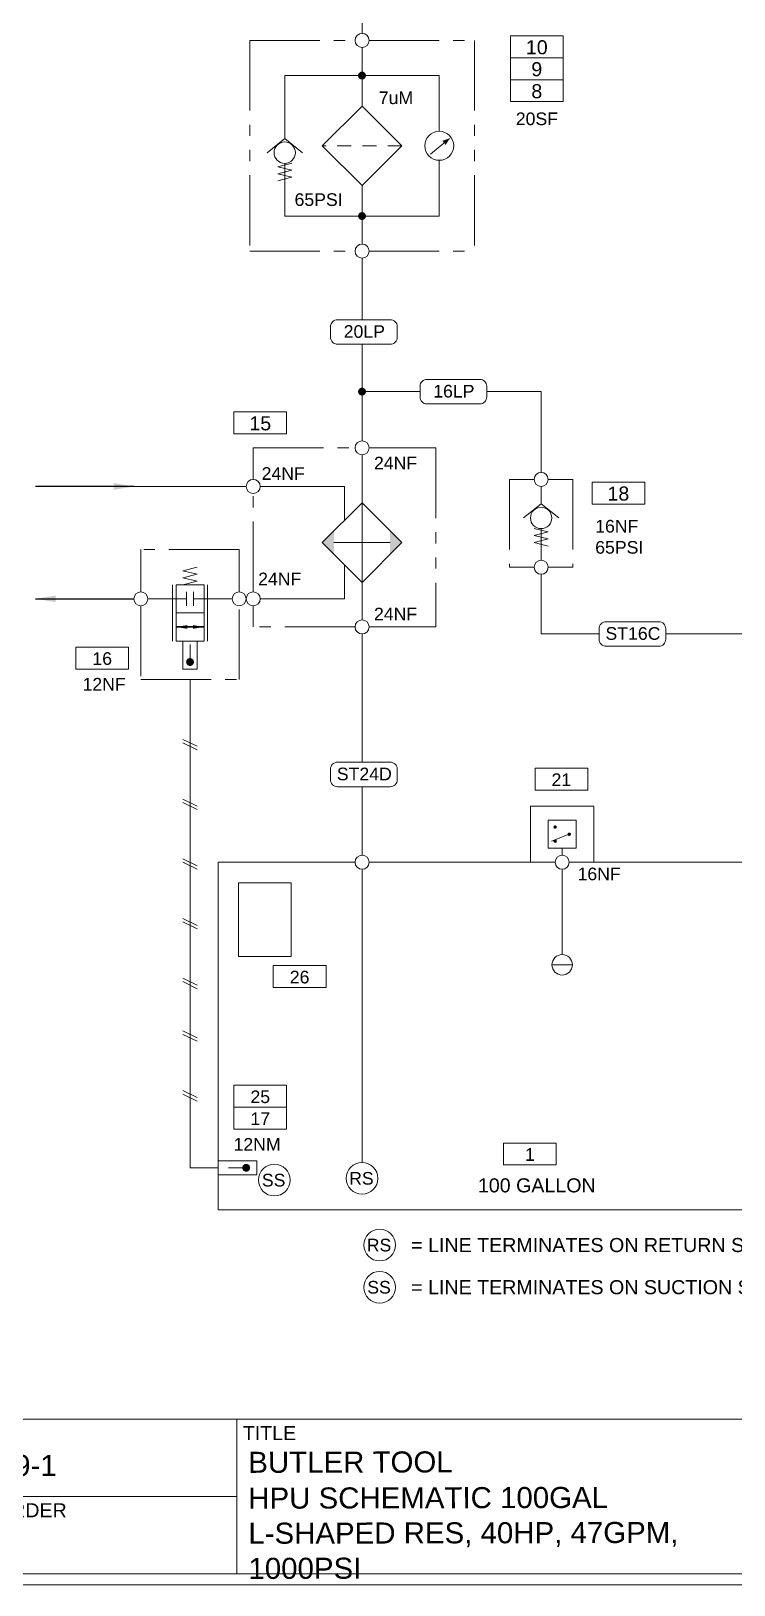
# Paper-space layout 'SHT01' of a CAD drawing. Header units: inches. Extents: x -12.2 to 20.7, y -5.9 to 15.1.
# Drawn here: x 3.22 to 9.47, y -5.87 to 7.95 of the extents above; entities that cross this region are included whole.
import ezdxf
from ezdxf.enums import TextEntityAlignment as Align

# ---------------------------------------------------------------- set-up
doc = ezdxf.new("R2010")
doc.units = ezdxf.units.IN
doc.header["$MEASUREMENT"] = 0
doc.linetypes.add('HIDDEN2', pattern=[0.1875, 0.125, -0.0625])
doc.linetypes.add('PHANTOM', pattern=[1.15, 0.625, -0.125, 0.075, -0.125, 0.075, -0.125])
doc.layers.get('0').update_dxf_attribs({"lineweight": 18})
for name, color, linetype, lineweight in [('Hyd-Symbol', 7, 'Continuous', 18), ('JMG-BORDER', 4, 'Continuous', 18), ('JMG-TITLEBLOCK', 4, 'Continuous', 18), ('Return Line', 140, 'Continuous', 18), ('Symbol border', 6, 'PHANTOM', 18), ('Text', 255, 'Continuous', 18)]:
    doc.layers.add(name, color=color, linetype=linetype, lineweight=lineweight)
doc.styles.add('Arial', font='ARIAL.TTF', dxfattribs={"height": 0.125})
doc.dimstyles.get("Standard").update_dxf_attribs({"dimtxt": 0.18, "dimasz": 0.18, "dimexe": 0.18, "dimexo": 0.0625, "dimgap": 0.09, "dimtad": 0, "dimtih": 1, "dimtoh": 1, "dimdec": 4, "dimzin": 0, "dimdsep": 46, "dimtxsty": 'Standard', "dimcen": 0.09, "dimadec": 0, "dimazin": 0, "dimtfac": 1, "dimtdec": 4, "dimtofl": 0, "dimtmove": 0, "dimatfit": 3, "dimfxl": 0, "dimtolj": 1, "dimtzin": 0, "dimarcsym": 0})

# ---------------------------------------------------------------- blocks, each defined once
blk = doc.blocks.new('JMG BORDER')
at = {"layer": 'JMG-BORDER', "linetype": 'Continuous'}
blk.add_line((0, 0), (32.915, 0), dxfattribs=at)
at = {"layer": 'JMG-BORDER'}
blk.add_line((0.1, 0.1), (32.815, 0.1), dxfattribs=at)
blk = doc.blocks.new('JMGTITLEBLOCK')
at = {"layer": 'JMG-TITLEBLOCK'}
for p, q in [((32.715, 1.375), (0, 1.375)), ((17.195, 0), (17.195, 1.375)), ((14.406, 0.688), (17.195, 0.688)), ((32.715, 0), (0, 0))]:
    blk.add_line(p, q, dxfattribs=at)
at = {"layer": 'JMG-TITLEBLOCK', "char_height": 0.125, "width": 2.02094, "attachment_point": 1, "style": 'Arial'}
for s, insert in [('TITLE', (17.247, 1.314)), ('WORK ORDER', (14.458, 0.627))]:
    blk.add_mtext(s, dxfattribs=dict(at, insert=insert))
at = {"layer": 'Text', "char_height": 0.1875, "attachment_point": 1, "rotation": 0.125, "style": 'Arial'}
for s, insert, width in [('012309-1', (14.484, 1.055), 2.57227), ('BUTLER TOOL', (17.296, 1.085), 4.57026), ('HPU SCHEMATIC 100GAL L-SHAPED RES, 40HP, 47GPM, 1000PSI', (17.296, 0.766), 4.55932)]:
    blk.add_mtext(s, dxfattribs=dict(at, insert=insert, width=width))
at = {"layer": 'Text', "style": 'Arial'}
blk.add_attdef('SHT', text='', height=0.188, dxfattribs=at).set_placement((26.31, 0.19), align=Align.RIGHT)
blk = doc.blocks.new('node')
at = {"const_width": 0.035}
blk.add_lwpolyline([(-0.0175, 0, 1), (0.0175, 0, 1)], format="xyb", close=True, dxfattribs=at)

psp = doc.layouts.new('SHT01')

# ---------------------------------------------------------------- linework, layer by layer
for p, q in [((5.132, 3.901), (4.132, 3.901)), ((7.694, 3.964), (7.475, 3.964)), ((7.757, 3.746), (7.757, 3.901)), ((7.757, 3.526), (7.757, 3.245)), ((8.038, 3.182), (7.819, 3.182)), ((4.882, 0.557), (4.882, -2.536)), ((6.1, 0.557), (4.882, 0.557)), ((7.882, 0.557), (6.225, 0.557)), ((7.944, 0.62), (7.944, 0.682)), ((9.725, 0.557), (8.007, 0.557)), ((5.062, 0.375), (5.531, 0.375)), ((5.062, -0.281), (5.062, 0.375)), ((5.531, 0.375), (5.531, -0.281)), ((5.531, -0.281), (5.062, -0.281)), ((4.882, -2.536), (18.6, -2.536))]:
    psp.add_line(p, q)
at = {"const_width": 0.035}
for points in [[(6.145, 7.557, 1), (6.18, 7.557, 1)], [(6.145, 6.307, -1), (6.18, 6.307, -1)], [(6.18, 4.745, -1), (6.145, 4.745, -1)]]:
    psp.add_lwpolyline(points, format="xyb", close=True, dxfattribs=at)
for centre in [(6.163, 7.87), (6.163, 5.995), (6.163, 4.245), (7.757, 3.964), (5.194, 3.901), (7.757, 3.182), (4.194, 2.901), (5.069, 2.901), (5.194, 2.901), (6.163, 2.651), (6.163, 0.557), (7.944, 0.557)]:
    psp.add_circle(centre, 0.0625)
at = {"layer": 'Hyd-Symbol', "lineweight": 13}
for p, q in [((5.809, 6.932), (6.163, 7.286)), ((6.517, 6.932), (6.163, 7.286)), ((5.809, 6.932), (6.163, 6.579)), ((6.163, 6.579), (6.517, 6.932)), ((6.942, 6.998), (6.772, 6.858)), ((5.538, 6.777), (5.413, 6.746)), ((5.413, 6.746), (5.538, 6.715)), ((5.538, 6.715), (5.413, 6.684)), ((5.413, 6.684), (5.538, 6.652)), ((5.538, 6.652), (5.413, 6.621)), ((5.809, 3.401), (6.163, 3.755)), ((6.517, 3.401), (6.163, 3.755)), ((7.694, 3.527), (7.819, 3.496)), ((7.819, 3.496), (7.694, 3.465)), ((7.694, 3.465), (7.819, 3.434)), ((6.163, 3.048), (5.809, 3.401)), ((5.913, 3.401), (6.413, 3.401)), ((5.913, 3.401), (6.413, 3.401)), ((6.517, 3.401), (6.163, 3.048)), ((7.819, 3.434), (7.694, 3.402)), ((7.694, 3.402), (7.819, 3.371)), ((8.069, 0.932), (7.819, 0.932)), ((7.819, 0.932), (7.819, 0.682)), ((7.819, 0.932), (8.069, 0.932)), ((8.069, 0.932), (8.069, 0.682)), ((8.007, 0.807), (7.85, 0.745)), ((7.819, 0.682), (8.069, 0.682)), ((7.944, -0.264), (7.944, 0.495)), ((8.035, -0.355), (7.853, -0.355))]:
    psp.add_line(p, q, dxfattribs=at)
at = {"layer": 'Hyd-Symbol'}
for p, q in [((5.475, 6.996), (5.319, 6.871)), ((5.632, 6.871), (5.475, 6.996)), ((6.007, 3.901), (5.257, 3.901)), ((6.007, 3.901), (6.007, 3.598)), ((7.6, 3.621), (7.757, 3.746)), ((7.757, 3.746), (7.913, 3.621)), ((6.007, 2.901), (6.007, 3.204)), ((4.507, 2.901), (4.257, 2.901)), ((4.757, 2.901), (5.007, 2.901)), ((6.007, 2.901), (5.257, 2.901))]:
    psp.add_line(p, q, dxfattribs=at)
at = {"layer": 'Hyd-Symbol', "linetype": 'HIDDEN2', "lineweight": 13}
psp.add_line((6.517, 6.932), (5.809, 6.932), dxfattribs=at)
at = {"layer": 'Hyd-Symbol', "linetype": 'Continuous', "lineweight": 13}
for p, q in [((4.569, 3.151), (4.694, 3.182)), ((4.694, 3.12), (4.569, 3.151)), ((4.569, 3.089), (4.694, 3.12)), ((4.694, 3.057), (4.569, 3.089)), ((4.569, 3.026), (4.694, 3.057)), ((4.475, 3.026), (4.475, 2.526)), ((4.507, 3.026), (4.757, 3.026)), ((4.507, 3.026), (4.507, 2.776)), ((4.507, 2.776), (4.507, 3.026)), ((4.6, 2.964), (4.6, 2.839)), ((4.663, 2.964), (4.663, 2.839)), ((4.757, 3.026), (4.757, 2.776)), ((4.788, 3.026), (4.788, 2.526)), ((4.507, 2.901), (4.6, 2.901)), ((4.507, 2.776), (4.757, 2.776)), ((4.757, 2.776), (4.507, 2.776)), ((4.507, 2.526), (4.507, 2.776)), ((4.507, 2.776), (4.507, 2.526)), ((4.757, 2.901), (4.663, 2.901)), ((4.757, 2.776), (4.757, 2.526)), ((4.757, 2.526), (4.507, 2.526)), ((4.569, 2.526), (4.569, 2.276)), ((4.632, 2.495), (4.632, 2.37)), ((4.694, 2.526), (4.694, 2.276)), ((4.694, 2.276), (4.569, 2.276)), ((4.632, -2.161), (4.632, 2.182)), ((4.569, 1.651), (4.694, 1.589)), ((4.569, 1.62), (4.694, 1.557)), ((4.569, 1.12), (4.694, 1.057)), ((4.569, 1.089), (4.694, 1.026)), ((4.569, 0.589), (4.694, 0.526)), ((4.569, 0.557), (4.694, 0.495)), ((4.569, 0.057), (4.694, -0.005)), ((4.569, 0.026), (4.694, -0.036)), ((4.569, -0.474), (4.694, -0.536)), ((4.569, -0.505), (4.694, -0.568)), ((4.569, -0.943), (4.694, -1.005)), ((4.569, -0.974), (4.694, -1.036)), ((4.569, -1.474), (4.694, -1.536)), ((4.569, -1.505), (4.694, -1.568)), ((4.882, -2.161), (4.632, -2.161)), ((5.225, -2.099), (4.882, -2.099)), ((4.975, -2.161), (5.1, -2.161)), ((5.225, -2.224), (5.225, -2.099)), ((4.882, -2.224), (5.225, -2.224))]:
    psp.add_line(p, q, dxfattribs=at)
at = {"layer": 'Hyd-Symbol', "lineweight": 13, "const_width": 0.015}
for points in [[(7.874, 0.87, 1), (7.889, 0.87, 1)], [(7.874, 0.745, 1), (7.889, 0.745, 1)], [(7.999, 0.807, 1), (8.014, 0.807, 1)]]:
    psp.add_lwpolyline(points, format="xyb", close=True, dxfattribs=at)
at = {"layer": 'Hyd-Symbol', "linetype": 'Continuous', "lineweight": 13}
psp.add_circle((6.85, 6.932), 0.129, dxfattribs=at)
at = {"layer": 'Hyd-Symbol'}
for centre in [(5.475, 6.871), (7.757, 3.621)]:
    psp.add_circle(centre, 0.095, dxfattribs=at)
at = {"layer": 'Hyd-Symbol', "lineweight": 13}
for centre, radius in [((7.944, -0.355), 0.0911), ((5.382, -2.271), 0.141), ((6.163, -2.255), 0.141), ((6.319, -2.849), 0.141), ((6.319, -3.224), 0.141)]:
    psp.add_circle(centre, radius, dxfattribs=at)
for points in [[(6.942, 6.998), (6.908, 6.94), (6.878, 6.976)], [(5.809, 3.401), (5.913, 3.298), (5.809, 3.401), (5.913, 3.505)], [(6.413, 3.298), (6.517, 3.401), (6.413, 3.298), (6.413, 3.505)]]:
    psp.add_solid(points, dxfattribs=at)
at = {"layer": 'Return Line', "linetype": 'Continuous', "lineweight": 13}
for p, q in [((6.163, 8.37), (6.163, 7.932)), ((6.163, 5.932), (6.163, 5.385)), ((6.163, 5.167), (6.163, 4.307)), ((6.163, 4.182), (6.163, 2.714)), ((6.163, 2.589), (6.163, 1.448)), ((6.163, 1.229), (6.163, 0.62)), ((7.663, 0.557), (7.663, 1.057)), ((7.663, 1.057), (8.225, 1.057)), ((8.225, 1.057), (8.225, 0.557)), ((6.163, 0.495), (6.163, -2.115))]:
    psp.add_line(p, q, dxfattribs=at)
at = {"layer": 'Return Line'}
for p, q in [((6.163, 7.286), (6.163, 7.807)), ((5.475, 6.996), (5.475, 7.557)), ((5.475, 7.557), (6.163, 7.557)), ((6.163, 7.557), (6.85, 7.557)), ((6.85, 7.557), (6.85, 7.061)), ((5.475, 6.776), (5.475, 6.307)), ((6.85, 6.804), (6.85, 6.307)), ((6.163, 6.579), (6.163, 6.057)), ((5.475, 6.307), (6.163, 6.307)), ((6.85, 6.307), (6.163, 6.307)), ((6.679, 4.745), (6.163, 4.745)), ((7.757, 4.745), (7.273, 4.745)), ((7.757, 4.026), (7.757, 4.745)), ((7.757, 3.12), (7.757, 2.589)), ((8.272, 2.589), (7.757, 2.589)), ((9.788, 2.589), (8.866, 2.589))]:
    psp.add_line(p, q, dxfattribs=at)
at = {"layer": 'Symbol border'}
for p, q in [((5.163, 7.87), (5.163, 5.995)), ((5.163, 7.87), (6.1, 7.87)), ((6.225, 7.87), (7.163, 7.87)), ((7.163, 7.87), (7.163, 5.995)), ((5.163, 5.995), (6.1, 5.995)), ((6.225, 5.995), (7.163, 5.995)), ((5.194, 3.964), (5.194, 4.245)), ((5.194, 4.245), (6.1, 4.245)), ((6.225, 4.245), (6.819, 4.245)), ((6.819, 4.245), (6.819, 2.651)), ((7.475, 3.964), (7.475, 3.182)), ((7.819, 3.964), (8.038, 3.964)), ((8.038, 3.964), (8.038, 3.182)), ((5.194, 2.964), (5.194, 3.839)), ((5.069, 3.339), (4.194, 3.339)), ((4.194, 3.339), (4.194, 2.964)), ((5.069, 2.964), (5.069, 3.339)), ((7.475, 3.182), (7.694, 3.182)), ((4.194, 2.839), (4.194, 2.182)), ((5.069, 2.182), (5.069, 2.839)), ((5.194, 2.651), (5.194, 2.839)), ((6.1, 2.651), (5.194, 2.651)), ((6.819, 2.651), (6.225, 2.651)), ((4.194, 2.182), (5.069, 2.182))]:
    psp.add_line(p, q, dxfattribs=at)
at = {"layer": 'Text'}
for points in [[(7.484, 7.716), (7.953, 7.716), (7.953, 7.911), (7.484, 7.911)], [(7.484, 7.52), (7.953, 7.52), (7.953, 7.716), (7.484, 7.716)], [(7.484, 7.325), (7.953, 7.325), (7.953, 7.52), (7.484, 7.52)], [(5.491, 4.37), (5.022, 4.37), (5.022, 4.565), (5.491, 4.565)], [(8.679, 3.745), (8.21, 3.745), (8.21, 3.94), (8.679, 3.94)], [(4.085, 2.276), (3.616, 2.276), (3.616, 2.471), (4.085, 2.471)], [(7.703, 1.2), (8.171, 1.2), (8.171, 1.395), (7.703, 1.395)], [(5.842, -0.557), (5.373, -0.557), (5.373, -0.362), (5.842, -0.362)], [(5.491, -1.622), (5.022, -1.622), (5.022, -1.427), (5.491, -1.427)], [(5.491, -1.818), (5.022, -1.818), (5.022, -1.622), (5.491, -1.622)], [(7.421, -2.136), (7.89, -2.136), (7.89, -1.941), (7.421, -1.941)]]:
    psp.add_lwpolyline(points, close=True, dxfattribs=at)
for points in [[(5.944, 5.385, 0.414214), (5.882, 5.323), (5.882, 5.229, 0.414214), (5.944, 5.167), (6.413, 5.167, 0.414214), (6.476, 5.229), (6.476, 5.323, 0.414214), (6.413, 5.385)], [(6.741, 4.854, 0.414214), (6.679, 4.792), (6.679, 4.698, 0.414214), (6.741, 4.635), (7.21, 4.635, 0.414214), (7.273, 4.698), (7.273, 4.792, 0.414214), (7.21, 4.854)], [(8.335, 2.698, 0.414214), (8.272, 2.635), (8.272, 2.542, 0.414214), (8.335, 2.479), (8.804, 2.479, 0.414214), (8.866, 2.542), (8.866, 2.635, 0.414214), (8.804, 2.698)], [(5.944, 1.448, 0.414214), (5.882, 1.385), (5.882, 1.292, 0.414214), (5.944, 1.229), (6.413, 1.229, 0.414214), (6.476, 1.292), (6.476, 1.385, 0.414214), (6.413, 1.448)]]:
    psp.add_lwpolyline(points, format="xyb", close=True, dxfattribs=at)

# ---------------------------------------------------------------- block references
at = {"layer": 'Hyd-Symbol', "linetype": 'Continuous', "lineweight": 13, "xscale": -1}
psp.add_blockref('node', (4.632, 2.339), dxfattribs=at)
at = {"layer": 'Hyd-Symbol', "lineweight": 13, "rotation": 90}
psp.add_blockref('node', (5.132, -2.161), dxfattribs=at)
at = {"layer": 'JMG-TITLEBLOCK'}
for name, p in [('JMG BORDER', (-12.246, -5.873)), ('JMGTITLEBLOCK', (-12.146, -5.773))]:
    psp.add_blockref(name, p, dxfattribs=at)

# ---------------------------------------------------------------- texts
at = {"style": 'Arial'}
for s, p in [('100 GALLON', (7.194, -2.38)), ('= LINE TERMINATES ON RETURN SIDE OF BAFFLE', (6.6, -2.911)), ('= LINE TERMINATES ON SUCTION SIDE OF BAFFLE', (6.6, -3.286))]:
    psp.add_text(s, height=0.125, dxfattribs=at).set_placement(p)
at = {"layer": 'Text', "style": 'Arial'}
for s, p in [('7uM', (6.312, 7.303)), ('20SF', (7.531, 7.116)), ('65PSI', (5.562, 6.397)), ('24NF', (6.269, 4.053)), ('24NF', (5.269, 3.96)), ('16NF', (8.238, 3.491)), ('65PSI', (8.238, 3.303)), ('24NF', (5.238, 3.022)), ('24NF', (6.269, 2.71)), ('12NF', (3.675, 2.085)), ('16NF', (8.081, 0.397)), ('12NM', (5.019, -2.009))]:
    psp.add_text(s, height=0.1125, dxfattribs=at).set_placement(p)
for s, p in [('RS', (6.157, -2.255)), ('SS', (5.376, -2.271)), ('RS', (6.314, -2.849)), ('SS', (6.314, -3.224))]:
    psp.add_text(s, height=0.1125, dxfattribs=at).set_placement(p, align=Align.MIDDLE)
at = {"layer": 'Text', "width": 0.39062, "attachment_point": 5, "style": 'Arial'}
for s, insert, char_height in [('10', (7.718, 7.808), 0.125), ('9', (7.718, 7.613), 0.125), ('8', (7.718, 7.417), 0.125), ('20LP', (6.183, 5.279), 0.1125), ('16LP', (6.98, 4.748), 0.1125), ('15', (5.257, 4.462), 0.125), ('18', (8.444, 3.837), 0.125), ('ST16C', (8.574, 2.592), 0.1125), ('16', (3.85, 2.369), 0.1125), ('ST24D', (6.183, 1.342), 0.1125), ('21', (7.937, 1.292), 0.1125), ('26', (5.607, -0.465), 0.1125), ('25', (5.257, -1.53), 0.1125), ('17', (5.257, -1.725), 0.1125), ('1', (7.656, -2.043), 0.113)]:
    psp.add_mtext(s, dxfattribs=dict(at, insert=insert, char_height=char_height))

# ---------------------------------------------------------------- leaders
for points in [[(4.132, 3.901), (3.257, 3.901)], [(3.257, 2.901), (4.132, 2.901)]]:
    psp.add_leader(points, dimstyle='Standard', override={"dimgap": 0.09, "dimtad": 0})
at = {"layer": 'Hyd-Symbol', "linetype": 'Continuous', "lineweight": 13}
for points in [[(4.757, 2.651), (4.507, 2.651)], [(4.507, 2.651), (4.757, 2.651)]]:
    psp.add_leader(points, dimstyle='Standard', override={"dimasz": 0.1, "dimgap": 0.09, "dimtad": 0}, dxfattribs=at)

doc.saveas('drawing.dxf')
